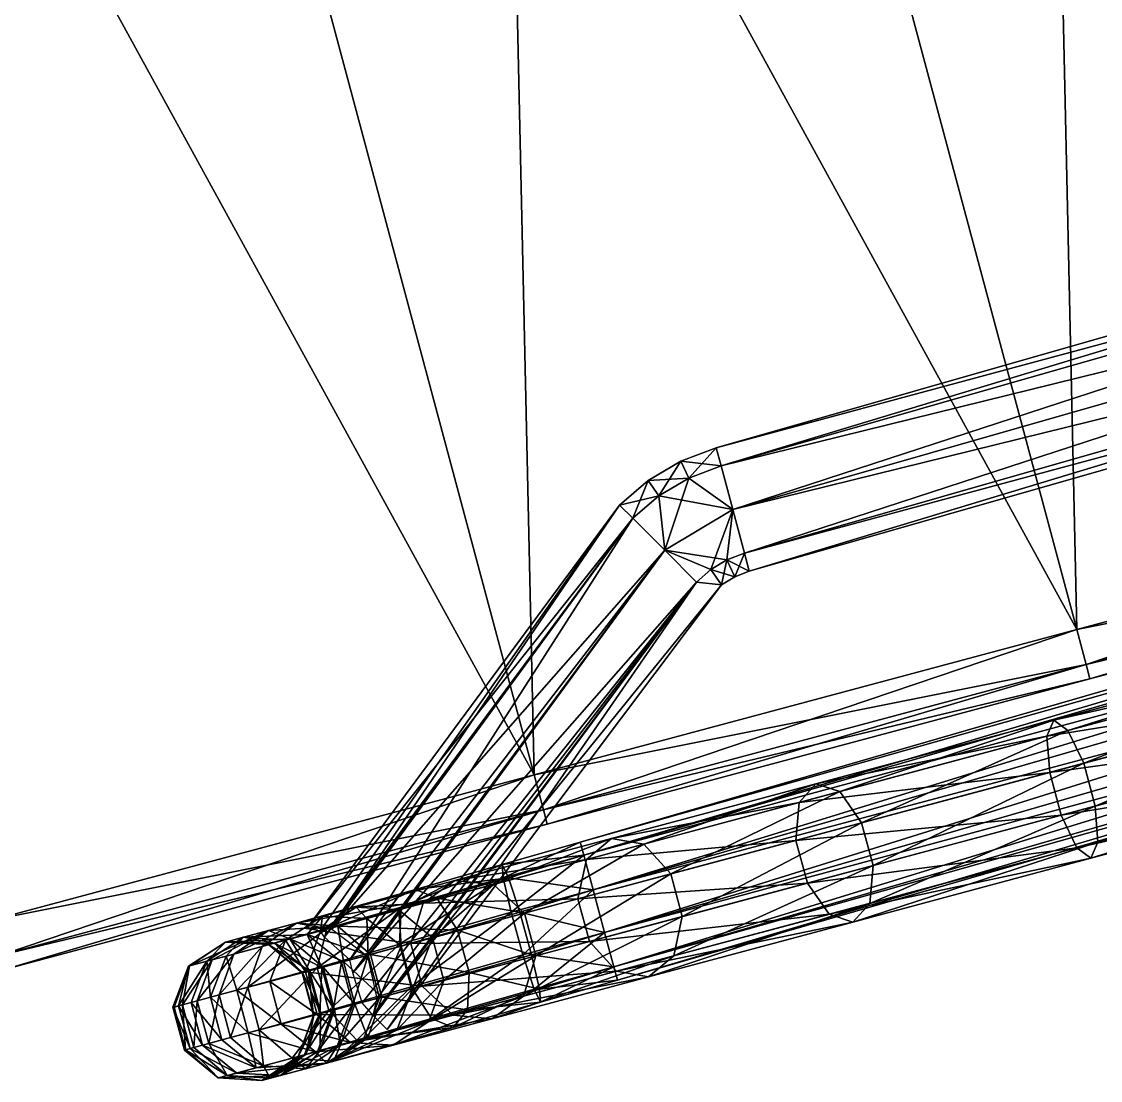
# Model space of a CAD drawing. Extents: x -15.3 to 44, y -4.2 to 20.6.
# Drawn here: x 35.563 to 35.7742, y 14.3697 to 14.5771 of the extents above; entities that cross this region are included whole.
import ezdxf

# ---------------------------------------------------------------- set-up
doc = ezdxf.new("R2010")
doc.units = 0
doc.header["$MEASUREMENT"] = 0
doc.layers.add('rexp_3D-Objekte', color=7, linetype='Continuous')

msp = doc.modelspace()

# ---------------------------------------------------------------- meshes
at = {"layer": 'rexp_3D-Objekte', "color": 250, "true_color": 0x2b2b2b}
mesh = msp.add_polyface(dxfattribs=at)
corners = [(35.92405, 14.97155, 0.6333), (35.91977, 14.98754, 0.6561), (35.92287, 14.97597, 0.64739), (35.91593, 15.00186, 0.6561), (35.91283, 15.01344, 0.64739), (35.91164, 15.01786, 0.6333), (35.91283, 15.01344, 0.61921), (35.91593, 15.00186, 0.6105), (35.91977, 14.98754, 0.6105), (35.92287, 14.97597, 0.61921), (35.70363, 14.92483, 0.64205), (35.70436, 14.92209, 0.6333), (35.70171, 14.93202, 0.64746), (35.69932, 14.94091, 0.64746), (35.6974, 14.9481, 0.64205), (35.69666, 14.95086, 0.6333), (35.6974, 14.9481, 0.62455), (35.69932, 14.94091, 0.61914), (35.70171, 14.93202, 0.61914), (35.70363, 14.92483, 0.62455), (36.05593, 14.47938, 0.6333), (36.05164, 14.49538, 0.6561), (36.05474, 14.4838, 0.64739), (36.04781, 14.5097, 0.6561), (36.0447, 14.52127, 0.64739), (36.04352, 14.52569, 0.6333), (36.0447, 14.52127, 0.61921), (36.04781, 14.5097, 0.6105), (36.05164, 14.49538, 0.6105), (36.05474, 14.4838, 0.61921), (35.83551, 14.43267, 0.64205), (35.83624, 14.42993, 0.6333), (35.83358, 14.43986, 0.64746), (35.8312, 14.44875, 0.64746), (35.82927, 14.45594, 0.64205), (35.82853, 14.45868, 0.6333), (35.82927, 14.45594, 0.62455), (35.8312, 14.44875, 0.61914), (35.83358, 14.43986, 0.61914), (35.83551, 14.43267, 0.62455)]
mesh.append_faces([[corners[k] for k in face] for face in [(0, 3, 1, 0), (0, 4, 3, 0), (0, 5, 4, 0), (0, 6, 5, 0), (0, 7, 6, 0), (0, 8, 7, 0), (19, 10, 12, 19), (19, 12, 13, 19), (19, 13, 14, 19), (19, 14, 15, 19), (19, 15, 16, 19), (19, 16, 17, 19), (20, 23, 21, 20), (20, 24, 23, 20), (20, 25, 24, 20), (20, 26, 25, 20), (20, 27, 26, 20), (20, 28, 27, 20), (39, 30, 32, 39), (39, 32, 33, 39), (39, 33, 34, 39), (39, 34, 35, 39), (39, 35, 36, 39), (39, 36, 37, 39)]], dxfattribs={"vtx0": -1, "vtx2": -1, "vtx3": -1, "color": 250})
mesh.append_faces([[corners[k] for k in face] for face in [(0, 1, 2, 0), (10, 0, 2, 10), (12, 2, 1, 12), (13, 1, 3, 13), (14, 3, 4, 14), (17, 6, 7, 17), (18, 7, 8, 18), (19, 8, 9, 19), (11, 9, 0, 11), (19, 17, 18, 19), (20, 21, 22, 20), (30, 20, 22, 30), (32, 22, 21, 32), (33, 21, 23, 33), (34, 23, 24, 34), (35, 24, 25, 35), (36, 25, 26, 36), (37, 26, 27, 37), (38, 27, 28, 38), (39, 28, 29, 39), (31, 29, 20, 31), (39, 37, 38, 39)]], dxfattribs={"vtx0": -1, "vtx3": -1, "color": 250})
mesh.append_faces([[corners[k] for k in face] for face in [(0, 9, 8, 0), (10, 11, 0, 10), (12, 10, 2, 12), (13, 12, 1, 13), (14, 13, 3, 14), (17, 16, 6, 17), (18, 17, 7, 18), (19, 18, 8, 19), (11, 19, 9, 11), (19, 11, 10, 19), (20, 29, 28, 20), (30, 31, 20, 30), (32, 30, 22, 32), (33, 32, 21, 33), (34, 33, 23, 34), (35, 34, 24, 35), (36, 35, 25, 36), (37, 36, 26, 37), (38, 37, 27, 38), (39, 38, 28, 39), (31, 39, 29, 31), (39, 31, 30, 39)]], dxfattribs={"vtx2": -1, "vtx3": -1, "color": 250})
mesh.append_faces([[corners[k] for k in face] for face in [(15, 14, 4, 15), (15, 4, 5, 15), (16, 15, 5, 16), (16, 5, 6, 16)]], dxfattribs={"vtx3": -1, "color": 250})
mesh = msp.add_polyface(dxfattribs=at)
corners = [(35.86129, 14.94847, 0.45276), (35.75938, 14.92116, 0.46544), (35.87585, 14.48649, 0.46544), (35.97776, 14.5138, 0.45276), (35.65313, 14.89269, 0.46829), (35.7696, 14.45802, 0.46829), (35.54688, 14.86422, 0.46711), (35.66335, 14.42955, 0.46711), (35.44063, 14.83575, 0.45849), (35.5571, 14.40108, 0.45849), (35.86813, 14.9503, 0.44983), (35.86483, 14.95459, 0.44983), (35.85946, 14.9553, 0.44983), (35.75755, 14.92799, 0.46251), (35.6513, 14.89952, 0.46537), (35.54505, 14.87105, 0.46418), (35.4388, 14.84258, 0.45556), (35.43451, 14.83928, 0.45556), (35.4338, 14.83392, 0.45556), (35.55027, 14.39925, 0.45556), (35.55356, 14.39496, 0.45556), (35.55893, 14.39425, 0.45556), (35.66518, 14.42272, 0.46418), (35.77143, 14.45119, 0.46537), (35.87768, 14.47966, 0.46251), (35.97959, 14.50697, 0.44983), (35.98389, 14.51026, 0.44983), (35.98459, 14.51563, 0.44983), (35.87095, 14.95105, 0.44277), (35.86629, 14.95713, 0.44277), (35.85871, 14.95812, 0.44277), (35.75679, 14.93082, 0.45544), (35.65054, 14.90235, 0.45829), (35.54429, 14.87388, 0.4571), (35.43804, 14.84541, 0.44849), (35.43197, 14.84075, 0.44849), (35.43097, 14.83316, 0.44849), (35.54744, 14.39849, 0.44849), (35.5521, 14.39242, 0.44849), (35.55968, 14.39142, 0.44849), (35.66594, 14.41989, 0.4571), (35.77219, 14.44836, 0.45829), (35.87844, 14.47683, 0.45544), (35.98035, 14.50414, 0.44277), (35.98642, 14.5088, 0.44277), (35.98742, 14.51639, 0.44277), (35.87529, 14.95222, 0.4061), (35.87064, 14.95829, 0.4061), (35.86305, 14.95929, 0.4061), (35.75679, 14.93082, 0.4061), (35.65054, 14.90235, 0.4061), (35.54429, 14.87388, 0.4061), (35.43804, 14.84541, 0.4061), (35.43197, 14.84075, 0.4061), (35.43097, 14.83316, 0.4061), (35.54744, 14.39849, 0.4061), (35.5521, 14.39242, 0.4061), (35.55968, 14.39142, 0.4061), (35.66594, 14.41989, 0.4061), (35.77219, 14.44836, 0.4061), (35.87844, 14.47683, 0.4061), (35.98469, 14.5053, 0.4061), (35.99076, 14.50996, 0.4061), (35.99176, 14.51755, 0.4061), (35.87247, 14.95146, 0.39903), (35.86917, 14.95575, 0.39903), (35.8638, 14.95646, 0.39903), (35.75755, 14.92799, 0.39903), (35.6513, 14.89952, 0.39903), (35.54505, 14.87105, 0.39903), (35.4388, 14.84258, 0.39903), (35.43451, 14.83928, 0.39903), (35.4338, 14.83392, 0.39903), (35.55027, 14.39925, 0.39903), (35.55356, 14.39496, 0.39903), (35.55893, 14.39425, 0.39903), (35.66518, 14.42272, 0.39903), (35.77143, 14.45119, 0.39903), (35.87768, 14.47966, 0.39903), (35.98393, 14.50813, 0.39903), (35.98823, 14.51143, 0.39903), (35.98893, 14.51679, 0.39903), (35.86563, 14.94963, 0.3961), (35.75938, 14.92116, 0.3961), (35.65313, 14.89269, 0.3961), (35.54688, 14.86422, 0.3961), (35.44063, 14.83575, 0.3961), (35.5571, 14.40108, 0.3961), (35.66335, 14.42955, 0.3961), (35.7696, 14.45802, 0.3961), (35.87585, 14.48649, 0.3961), (35.98211, 14.51496, 0.3961)]
mesh.append_faces([[corners[k] for k in face] for face in [(30, 49, 31, 30), (31, 50, 32, 31), (32, 51, 33, 32), (39, 58, 40, 39), (40, 59, 41, 40), (41, 60, 42, 41), (48, 67, 49, 48), (49, 68, 50, 49), (50, 69, 51, 50), (57, 76, 58, 57), (58, 77, 59, 58), (59, 78, 60, 59), (66, 83, 67, 66), (67, 84, 68, 67), (68, 85, 69, 68), (75, 88, 76, 75), (76, 89, 77, 76), (77, 90, 78, 77)]], dxfattribs={"vtx0": -1, "vtx1": -1, "vtx3": -1, "color": 250})
mesh.append_faces([[corners[k] for k in face] for face in [(4, 7, 5, 4), (31, 49, 50, 31), (32, 50, 51, 32), (33, 51, 52, 33), (40, 58, 59, 40), (41, 59, 60, 41), (42, 60, 61, 42), (49, 67, 68, 49), (50, 68, 69, 50), (51, 69, 70, 51), (58, 76, 77, 58), (59, 77, 78, 59), (60, 78, 79, 60), (67, 83, 84, 67), (68, 84, 85, 68), (69, 85, 86, 69), (76, 88, 89, 76), (77, 89, 90, 77), (78, 90, 91, 78), (88, 86, 85, 88), (89, 85, 84, 89), (90, 84, 83, 90)]], dxfattribs={"vtx0": -1, "vtx2": -1, "vtx3": -1, "color": 250})
mesh.append_faces([[corners[k] for k in face] for face in [(0, 2, 3, 0), (1, 5, 2, 1), (6, 9, 7, 6), (0, 13, 1, 0), (1, 14, 4, 1), (4, 15, 6, 4), (8, 19, 9, 8), (7, 23, 5, 7), (5, 24, 2, 5), (2, 25, 3, 2), (3, 10, 0, 3), (10, 29, 11, 10), (11, 30, 12, 11), (12, 31, 13, 12), (13, 32, 14, 13), (14, 33, 15, 14), (15, 34, 16, 15), (16, 35, 17, 16), (17, 36, 18, 17), (18, 37, 19, 18), (19, 38, 20, 19), (20, 39, 21, 20), (21, 40, 22, 21), (22, 41, 23, 22), (23, 42, 24, 23), (24, 43, 25, 24), (25, 44, 26, 25), (26, 45, 27, 26), (27, 28, 10, 27), (28, 47, 29, 28), (29, 48, 30, 29), (33, 52, 34, 33), (34, 53, 35, 34), (35, 54, 36, 35), (36, 55, 37, 36), (37, 56, 38, 37), (38, 57, 39, 38), (42, 61, 43, 42), (43, 62, 44, 43), (44, 63, 45, 44), (45, 46, 28, 45), (46, 65, 47, 46), (47, 66, 48, 47), (51, 70, 52, 51), (52, 71, 53, 52), (53, 72, 54, 53), (54, 73, 55, 54), (55, 74, 56, 55), (56, 75, 57, 56), (60, 79, 61, 60), (61, 80, 62, 61), (62, 81, 63, 62), (63, 64, 46, 63), (69, 86, 70, 69), (72, 87, 73, 72), (78, 91, 79, 78), (81, 82, 64, 81), (91, 83, 82, 91)]], dxfattribs={"vtx0": -1, "vtx3": -1, "color": 250})
mesh.append_faces([[corners[k] for k in face] for face in [(1, 4, 5, 1), (89, 88, 85, 89), (90, 89, 84, 90), (91, 90, 83, 91)]], dxfattribs={"vtx1": -1, "vtx2": -1, "vtx3": -1, "color": 250})
mesh.append_faces([[corners[k] for k in face] for face in [(0, 1, 2, 0), (4, 6, 7, 4), (6, 8, 9, 6), (0, 12, 13, 0), (1, 13, 14, 1), (4, 14, 15, 4), (8, 18, 19, 8), (7, 22, 23, 7), (5, 23, 24, 5), (2, 24, 25, 2), (3, 27, 10, 3), (10, 28, 29, 10), (11, 29, 30, 11), (12, 30, 31, 12), (13, 31, 32, 13), (14, 32, 33, 14), (15, 33, 34, 15), (16, 34, 35, 16), (17, 35, 36, 17), (18, 36, 37, 18), (19, 37, 38, 19), (20, 38, 39, 20), (21, 39, 40, 21), (22, 40, 41, 22), (23, 41, 42, 23), (24, 42, 43, 24), (25, 43, 44, 25), (26, 44, 45, 26), (27, 45, 28, 27), (28, 46, 47, 28), (29, 47, 48, 29), (30, 48, 49, 30), (34, 52, 53, 34), (35, 53, 54, 35), (36, 54, 55, 36), (37, 55, 56, 37), (38, 56, 57, 38), (39, 57, 58, 39), (43, 61, 62, 43), (44, 62, 63, 44), (45, 63, 46, 45), (46, 64, 65, 46), (47, 65, 66, 47), (48, 66, 67, 48), (52, 70, 71, 52), (53, 71, 72, 53), (54, 72, 73, 54), (55, 73, 74, 55), (56, 74, 75, 56), (57, 75, 76, 57), (61, 79, 80, 61), (62, 80, 81, 62), (63, 81, 64, 63), (66, 82, 83, 66), (72, 86, 87, 72), (75, 87, 88, 75), (81, 91, 82, 81), (88, 87, 86, 88)]], dxfattribs={"vtx2": -1, "vtx3": -1, "color": 250})
mesh.append_faces([[corners[k] for k in face] for face in [(0, 10, 11, 0), (0, 11, 12, 0), (6, 15, 16, 6), (6, 16, 8, 6), (8, 16, 17, 8), (8, 17, 18, 8), (9, 19, 20, 9), (9, 20, 21, 9), (9, 21, 22, 9), (9, 22, 7, 9), (3, 25, 26, 3), (3, 26, 27, 3), (64, 82, 65, 64), (65, 82, 66, 65), (70, 86, 71, 70), (71, 86, 72, 71), (73, 87, 74, 73), (74, 87, 75, 74), (79, 91, 80, 79), (80, 91, 81, 80)]], dxfattribs={"vtx3": -1, "color": 250})
at = {"layer": 'rexp_3D-Objekte', "color": 254, "true_color": 0xe6e6e6}
mesh = msp.add_polyface(dxfattribs=at)
corners = [(35.91137, 14.86274, 0.37447), (35.90283, 14.86045, 0.37082), (35.89408, 14.87898, 0.37082), (35.89429, 14.85817, 0.37447), (35.88706, 14.8736, 0.37447), (35.89076, 14.85722, 0.38331), (35.88416, 14.87137, 0.38331), (35.89429, 14.85817, 0.39215), (35.88706, 14.8736, 0.39215), (35.90283, 14.86045, 0.39581), (35.89408, 14.87898, 0.39581), (35.96927, 14.61247, 0.37082), (35.96074, 14.61019, 0.37447), (35.9572, 14.60924, 0.38331), (35.96074, 14.61019, 0.39215), (35.96927, 14.61247, 0.39581), (35.91491, 14.86369, 0.38331), (35.97781, 14.61476, 0.37447), (35.97781, 14.61476, 0.39215), (35.91137, 14.86274, 0.39215), (35.98135, 14.61571, 0.38331), (35.95388, 14.5788, 0.38331), (35.95704, 14.57697, 0.39215), (35.95856, 14.59369, 0.38331), (35.95145, 14.55692, 0.37082), (35.94607, 14.56394, 0.37447), (35.96469, 14.57255, 0.37082), (35.94384, 14.56684, 0.38331), (35.95704, 14.57697, 0.37447), (35.94607, 14.56394, 0.39215), (35.95145, 14.55692, 0.39581), (35.93095, 14.5561, 0.37447), (35.93, 14.55964, 0.38331), (35.93095, 14.5561, 0.39215), (35.60611, 14.84034, 0.37082), (35.60382, 14.84888, 0.37447), (35.83687, 14.90719, 0.37447), (35.60839, 14.83181, 0.37447), (35.83916, 14.89865, 0.37082), (35.60934, 14.82827, 0.38331), (35.84145, 14.89011, 0.37447), (35.60839, 14.83181, 0.39215), (35.8424, 14.88657, 0.38331), (35.60611, 14.84034, 0.39581), (35.84145, 14.89011, 0.39215), (35.60382, 14.84888, 0.39215), (35.83916, 14.89865, 0.39581), (35.60287, 14.85242, 0.38331), (35.83593, 14.91072, 0.38331), (35.83687, 14.90719, 0.39215)]
mesh.append_faces([[corners[k] for k in face] for face in [(1, 0, 11, 1), (11, 12, 1, 11), (3, 1, 12, 3), (12, 13, 3, 12), (5, 3, 13, 5), (13, 14, 5, 13), (7, 5, 14, 7), (14, 15, 7, 14), (9, 7, 15, 9), (0, 16, 17, 0), (15, 18, 9, 15), (19, 9, 18, 19), (16, 19, 20, 16)]], dxfattribs={"vtx1": -1, "vtx3": -1, "color": 254})
mesh.append_faces([[corners[k] for k in face] for face in [(34, 35, 36, 34), (37, 34, 38, 37), (39, 37, 40, 39), (41, 39, 42, 41), (43, 41, 44, 43), (45, 43, 46, 45), (35, 47, 48, 35), (47, 45, 49, 47)]], dxfattribs={"vtx2": -1, "vtx3": -1, "color": 254})
mesh.append_faces([[corners[k] for k in face] for face in [(0, 1, 2, 0), (1, 3, 4, 1), (3, 5, 6, 3), (5, 7, 8, 5), (7, 9, 10, 7), (21, 22, 23, 21), (24, 25, 26, 24), (25, 27, 28, 25), (21, 28, 27, 21), (27, 29, 21, 27), (22, 21, 29, 22), (29, 30, 22, 29), (25, 24, 31, 25), (27, 25, 32, 27), (32, 33, 27, 32), (29, 27, 33, 29)]], dxfattribs={"vtx3": -1, "color": 254})
mesh = msp.add_polyface(dxfattribs=at)
corners = [(35.62378, 14.3993, 0.39215), (35.63074, 14.39404, 0.39574), (35.68893, 14.47354, 0.39581), (35.61882, 14.39939, 0.38331), (35.62333, 14.3995, 0.39105), (35.68268, 14.47979, 0.39215), (35.62234, 14.39779, 0.37447), (35.6215, 14.39901, 0.37796), (35.68009, 14.48237, 0.38331), (35.6273, 14.39331, 0.37171), (35.68268, 14.47979, 0.37447), (35.59494, 14.8308, 0.37447), (35.59462, 14.82716, 0.38331), (35.58829, 14.83206, 0.37447), (35.58734, 14.82853, 0.38331), (35.59494, 14.8308, 0.39215), (35.60171, 14.83072, 0.37447), (35.60202, 14.82707, 0.38331), (35.60171, 14.83072, 0.39215), (35.60934, 14.82827, 0.38331), (35.60839, 14.83181, 0.39215), (35.637, 14.39638, 0.01422), (35.63731, 14.40366, 0.01888), (35.65728, 14.40939, 0.00829), (35.64012, 14.4071, 0.02631), (35.65709, 14.41198, 0.01655), (35.6209, 14.39175, 0.03319), (35.62276, 14.39948, 0.03661), (35.61683, 14.40052, 0.05929), (35.64834, 14.39916, 0.03815), (35.64432, 14.40538, 0.03367), (35.62494, 14.39993, 0.06224), (35.6101, 14.39595, 0.05634), (35.61137, 14.39906, 0.09648), (35.61554, 14.39741, 0.13623), (35.6147, 14.39718, 0.43332), (35.62195, 14.40189, 0.43332), (35.60648, 14.39775, 0.32166), (35.61894, 14.39832, 0.35967), (35.6369, 14.40314, 0.48295), (35.64346, 14.39764, 0.48163), (35.63731, 14.39599, 0.43332), (35.63059, 14.40144, 0.43332), (35.62854, 14.40366, 0.48508), (35.62155, 14.39902, 0.48721), (35.64783, 14.40883, 0.53331), (35.64164, 14.4044, 0.53743), (35.6392, 14.3965, 0.53997)]
mesh.append_faces([[corners[k] for k in face] for face in [(11, 12, 13, 11), (14, 13, 12, 14)]], dxfattribs={"vtx1": -1, "vtx3": -1, "color": 254})
mesh.append_faces([[corners[k] for k in face] for face in [(9, 6, 10, 9), (39, 40, 41, 39), (41, 42, 39, 41), (43, 39, 42, 43), (42, 36, 43, 42), (39, 43, 45, 39), (46, 45, 43, 46), (43, 44, 46, 43), (47, 46, 44, 47)]], dxfattribs={"vtx2": -1, "vtx3": -1, "color": 254})
mesh.append_faces([[corners[k] for k in face] for face in [(0, 1, 2, 0), (3, 4, 5, 3), (6, 7, 8, 6), (12, 15, 14, 12), (16, 17, 11, 16), (12, 11, 17, 12), (17, 18, 12, 17), (15, 12, 18, 15), (17, 16, 19, 17), (19, 20, 17, 19), (18, 17, 20, 18), (21, 22, 23, 21), (22, 24, 25, 22), (22, 21, 26, 22), (27, 28, 24, 27), (24, 22, 27, 24), (29, 30, 31, 29), (28, 31, 30, 28), (30, 24, 28, 30), (28, 27, 32, 28), (31, 28, 33, 31), (33, 34, 31, 33), (35, 36, 37, 35), (38, 37, 36, 38), (44, 43, 36, 44), (36, 35, 44, 36), (36, 42, 38, 36)]], dxfattribs={"vtx3": -1, "color": 254})
mesh = msp.add_polyface(dxfattribs=at)
corners = [(35.95683, 14.54992, 0.37447), (35.95145, 14.55692, 0.37082), (35.97235, 14.56813, 0.37447), (35.95906, 14.54701, 0.38331), (35.97552, 14.5663, 0.38331), (35.95145, 14.55692, 0.39581), (35.95683, 14.54992, 0.39215), (35.96469, 14.57255, 0.39581), (35.97235, 14.56813, 0.39215), (35.93647, 14.53549, 0.38331), (36.07214, 14.50569, 0.00508), (36.07033, 14.51245, 0), (36.09448, 14.51671, 0.00508), (36.09022, 14.52226, 0), (36.06809, 14.52081, 0), (36.08495, 14.52913, 0), (36.08069, 14.53468, 0.00508), (36.09734, 14.54325, 0), (36.06628, 14.52757, 0.00508), (36.07906, 14.5368, 0.01331), (36.09128, 14.54675, 0.00508), (36.08897, 14.5481, 0.01331), (36.06559, 14.53016, 0.01331), (36.08069, 14.53468, 0.02154), (36.06628, 14.52757, 0.02154), (36.08495, 14.52913, 0.02663), (36.09128, 14.54675, 0.02154), (36.06809, 14.52081, 0.02663), (36.07033, 14.51245, 0.02663), (36.09022, 14.52226, 0.02663), (36.07214, 14.50569, 0.02154), (35.67492, 14.40705, 0), (35.67716, 14.39869, 0), (35.67897, 14.39193, 0.00508), (36.07283, 14.50311, 0.01331), (35.67966, 14.38935, 0.01331), (35.67897, 14.39193, 0.02154), (35.67716, 14.39869, 0.02663), (35.67492, 14.40705, 0.02663), (35.67311, 14.41381, 0.00508), (35.67241, 14.4164, 0.01331), (35.67311, 14.41381, 0.02154), (36.09611, 14.51458, 0.01331), (36.09448, 14.51671, 0.02154)]
mesh.append_faces([[corners[k] for k in face] for face in [(11, 14, 13, 11), (15, 13, 14, 15), (27, 28, 25, 27), (29, 25, 28, 29)]], dxfattribs={"vtx0": -1, "vtx1": -1, "vtx3": -1, "color": 254})
mesh.append_faces([[corners[k] for k in face] for face in [(14, 11, 32, 14), (28, 27, 38, 28)]], dxfattribs={"vtx0": -1, "vtx2": -1, "vtx3": -1, "color": 254})
mesh.append_faces([[corners[k] for k in face] for face in [(3, 6, 9, 3), (10, 11, 12, 10), (13, 12, 11, 13), (15, 16, 17, 15), (14, 18, 15, 14), (16, 15, 18, 16), (16, 19, 20, 16), (21, 20, 19, 21), (18, 22, 16, 18), (19, 16, 22, 19), (19, 23, 21, 19), (22, 24, 19, 22), (23, 19, 24, 23), (23, 25, 26, 23), (24, 27, 23, 24), (25, 23, 27, 25), (28, 30, 29, 28), (34, 10, 42, 34), (30, 34, 43, 30)]], dxfattribs={"vtx1": -1, "vtx3": -1, "color": 254})
mesh.append_faces([[corners[k] for k in face] for face in [(18, 14, 31, 18), (11, 10, 33, 11), (10, 34, 35, 10), (34, 30, 36, 34), (30, 28, 37, 30), (22, 18, 39, 22), (24, 22, 40, 24), (27, 24, 41, 27)]], dxfattribs={"vtx2": -1, "vtx3": -1, "color": 254})
mesh.append_faces([[corners[k] for k in face] for face in [(0, 1, 2, 0), (3, 0, 4, 3), (5, 6, 7, 5), (6, 3, 8, 6)]], dxfattribs={"vtx3": -1, "color": 254})
mesh = msp.add_polyface(dxfattribs=at)
corners = [(35.93552, 14.53902, 0.37447), (35.93323, 14.54757, 0.37082), (35.95683, 14.54992, 0.37447), (35.95145, 14.55692, 0.37082), (35.93095, 14.5561, 0.37447), (35.93, 14.55964, 0.38331), (35.94607, 14.56394, 0.37447), (35.93095, 14.5561, 0.39215), (35.93323, 14.54757, 0.39581), (35.94607, 14.56394, 0.39215), (35.95145, 14.55692, 0.39581), (35.93647, 14.53549, 0.38331), (35.95906, 14.54701, 0.38331), (35.93552, 14.53902, 0.39215), (35.95683, 14.54992, 0.39215), (35.70225, 14.48153, 0.37082), (35.69996, 14.49006, 0.37447), (35.69902, 14.4936, 0.38331), (35.69996, 14.49006, 0.39215), (35.70225, 14.48153, 0.39581), (35.70454, 14.47299, 0.39215), (35.70454, 14.47299, 0.37447), (35.70549, 14.46945, 0.38331), (35.83369, 14.43966, 0.62), (35.8355, 14.43289, 0.62508), (35.77375, 14.41634, 0.61855), (35.77321, 14.42345, 0.61364), (35.83145, 14.44801, 0.62), (35.77097, 14.43181, 0.61364), (35.82963, 14.45478, 0.62508), (35.76788, 14.43823, 0.61855), (35.82894, 14.45736, 0.63331), (35.76514, 14.44026, 0.6265), (35.82963, 14.45478, 0.64154), (35.76377, 14.43713, 0.63445), (35.83145, 14.44801, 0.64663), (35.83369, 14.43966, 0.64663), (35.76431, 14.43002, 0.63936), (35.76655, 14.42167, 0.63936), (35.8355, 14.43289, 0.64154), (35.76964, 14.41524, 0.63445), (35.83619, 14.43031, 0.63331), (35.77238, 14.41321, 0.6265)]
mesh.append_faces([[corners[k] for k in face] for face in [(11, 0, 12, 11), (2, 12, 0, 2), (13, 11, 14, 13), (1, 0, 15, 1), (4, 1, 16, 4), (5, 4, 17, 5), (7, 5, 18, 7), (8, 7, 19, 8), (13, 8, 20, 13), (0, 11, 21, 0), (11, 13, 22, 11)]], dxfattribs={"vtx1": -1, "vtx3": -1, "color": 254})
mesh.append_faces([[corners[k] for k in face] for face in [(27, 23, 26, 27), (26, 28, 27, 26), (36, 35, 37, 36), (37, 38, 36, 37)]], dxfattribs={"vtx2": -1, "vtx3": -1, "color": 254})
mesh.append_faces([[corners[k] for k in face] for face in [(0, 1, 2, 0), (3, 2, 1, 3), (1, 4, 3, 1), (4, 5, 6, 4), (7, 8, 9, 7), (10, 9, 8, 10), (8, 13, 10, 8), (14, 10, 13, 14), (23, 24, 25, 23), (25, 26, 23, 25), (29, 27, 28, 29), (28, 30, 29, 28), (31, 29, 30, 31), (30, 32, 31, 30), (33, 31, 32, 33), (32, 34, 33, 32), (35, 33, 34, 35), (39, 36, 38, 39), (38, 40, 39, 38), (24, 41, 42, 24), (42, 25, 24, 42), (41, 39, 40, 41), (40, 42, 41, 40)]], dxfattribs={"vtx3": -1, "color": 254})
mesh = msp.add_polyface(dxfattribs=at)
corners = [(35.70454, 14.47299, 0.37447), (35.70225, 14.48153, 0.37082), (35.93552, 14.53902, 0.37447), (35.69996, 14.49006, 0.37447), (35.93323, 14.54757, 0.37082), (35.69902, 14.4936, 0.38331), (35.93095, 14.5561, 0.37447), (35.69996, 14.49006, 0.39215), (35.93, 14.55964, 0.38331), (35.70225, 14.48153, 0.39581), (35.93095, 14.5561, 0.39215), (35.70454, 14.47299, 0.39215), (35.93323, 14.54757, 0.39581), (35.70549, 14.46945, 0.38331), (35.93647, 14.53549, 0.38331), (35.93552, 14.53902, 0.39215), (35.67492, 14.40705, 0), (35.67311, 14.41381, 0.00508), (36.06628, 14.52757, 0.00508), (35.67716, 14.39869, 0), (36.06809, 14.52081, 0), (35.67897, 14.39193, 0.00508), (36.07033, 14.51245, 0), (35.67966, 14.38935, 0.01331), (36.07214, 14.50569, 0.00508), (35.67897, 14.39193, 0.02154), (36.07283, 14.50311, 0.01331), (35.67716, 14.39869, 0.02663), (36.07214, 14.50569, 0.02154), (35.67492, 14.40705, 0.02663), (36.07033, 14.51245, 0.02663), (35.67241, 14.4164, 0.01331), (36.06559, 14.53016, 0.01331), (35.67311, 14.41381, 0.02154), (36.06628, 14.52757, 0.02154), (36.06809, 14.52081, 0.02663), (35.77321, 14.42345, 0.61364), (35.77375, 14.41634, 0.61855), (35.72908, 14.40438, 0.59939), (35.72972, 14.4118, 0.59499), (35.77097, 14.43181, 0.61364), (35.72748, 14.42015, 0.59499), (35.76788, 14.43823, 0.61855), (35.72321, 14.42626, 0.59939), (35.76514, 14.44026, 0.6265), (35.71854, 14.42777, 0.60652), (35.76377, 14.43713, 0.63445), (35.71526, 14.42413, 0.61364), (35.76431, 14.43002, 0.63936), (35.83145, 14.44801, 0.64663), (35.76655, 14.42167, 0.63936), (35.71462, 14.41671, 0.61805), (35.77238, 14.41321, 0.6265), (35.72579, 14.40073, 0.60652), (35.76964, 14.41524, 0.63445), (35.71686, 14.40835, 0.61805), (35.72112, 14.40224, 0.61364)]
mesh.append_faces([[corners[k] for k in face] for face in [(0, 1, 2, 0), (1, 3, 4, 1), (3, 5, 6, 3), (5, 7, 8, 5), (7, 9, 10, 7), (9, 11, 12, 9), (13, 0, 14, 13), (11, 13, 15, 11)]], dxfattribs={"vtx1": -1, "vtx3": -1, "color": 254})
mesh.append_faces([[corners[k] for k in face] for face in [(16, 17, 18, 16), (19, 16, 20, 19), (21, 19, 22, 21), (23, 21, 24, 23), (25, 23, 26, 25), (27, 25, 28, 27), (29, 27, 30, 29), (17, 31, 32, 17), (31, 33, 34, 31), (33, 29, 35, 33), (36, 37, 38, 36), (38, 39, 36, 38), (40, 36, 39, 40), (39, 41, 40, 39), (42, 40, 41, 42), (41, 43, 42, 41), (44, 42, 43, 44), (43, 45, 44, 43), (46, 44, 45, 46), (45, 47, 46, 45), (48, 46, 47, 48), (50, 48, 51, 50), (37, 52, 53, 37), (53, 38, 37, 53), (54, 50, 55, 54), (55, 56, 54, 55), (52, 54, 56, 52), (56, 53, 52, 56)]], dxfattribs={"vtx2": -1, "vtx3": -1, "color": 254})
mesh.append_faces([[corners[k] for k in face] for face in [(46, 48, 49, 46)]], dxfattribs={"vtx3": -1, "color": 254})
mesh = msp.add_polyface(dxfattribs=at)
corners = [(35.68893, 14.47354, 0.39581), (35.69518, 14.46729, 0.39215), (35.69795, 14.46973, 0.39215), (35.68781, 14.48421, 0.39215), (35.68268, 14.47979, 0.39215), (35.68571, 14.48721, 0.38331), (35.68009, 14.48237, 0.38331), (35.68781, 14.48421, 0.37447), (35.68268, 14.47979, 0.37447), (35.68893, 14.47354, 0.37082), (35.70005, 14.46673, 0.38331), (35.69518, 14.46729, 0.37447), (35.69795, 14.46973, 0.37447), (35.70225, 14.48153, 0.37082), (35.7011, 14.47165, 0.37447), (35.70454, 14.47299, 0.37447), (35.69363, 14.48767, 0.37447), (35.69996, 14.49006, 0.37447), (35.69208, 14.49098, 0.38331), (35.69902, 14.4936, 0.38331), (35.69363, 14.48767, 0.39215), (35.69996, 14.49006, 0.39215), (35.70225, 14.48153, 0.39581), (35.70265, 14.46832, 0.38331), (35.7011, 14.47165, 0.39215), (35.70454, 14.47299, 0.39215), (35.70549, 14.46945, 0.38331)]
mesh.append_faces([[corners[k] for k in face] for face in [(3, 5, 6, 3), (6, 4, 3, 6), (5, 7, 8, 5), (8, 6, 5, 8), (21, 19, 18, 21), (18, 20, 21, 18)]], dxfattribs={"vtx2": -1, "vtx3": -1, "color": 254})
mesh.append_faces([[corners[k] for k in face] for face in [(0, 1, 2, 0), (0, 3, 4, 0), (9, 8, 7, 9), (10, 2, 1, 10), (10, 11, 12, 10), (9, 12, 11, 9), (13, 14, 12, 13), (12, 9, 13, 12), (13, 15, 14, 13), (16, 13, 9, 16), (9, 7, 16, 9), (13, 16, 17, 13), (18, 16, 7, 18), (7, 5, 18, 7), (19, 17, 16, 19), (16, 18, 19, 16), (20, 18, 5, 20), (5, 3, 20, 5), (22, 20, 3, 22), (3, 0, 22, 3), (22, 21, 20, 22), (14, 23, 10, 14), (10, 12, 14, 10), (24, 22, 0, 24), (0, 2, 24, 0), (23, 24, 2, 23), (2, 10, 23, 2), (22, 24, 25, 22), (15, 26, 23, 15), (23, 14, 15, 23), (26, 25, 24, 26), (24, 23, 26, 24)]], dxfattribs={"vtx3": -1, "color": 254})
mesh = msp.add_polyface(dxfattribs=at)
corners = [(35.69518, 14.46729, 0.39215), (35.63254, 14.38576, 0.39298), (35.6318, 14.3825, 0.39227), (35.68893, 14.47354, 0.39581), (35.63074, 14.39404, 0.39574), (35.68268, 14.47979, 0.39215), (35.62378, 14.3993, 0.39215), (35.62333, 14.3995, 0.39105), (35.68009, 14.48237, 0.38331), (35.61882, 14.39939, 0.38331), (35.6215, 14.39901, 0.37796), (35.68268, 14.47979, 0.37447), (35.62234, 14.39779, 0.37447), (35.68893, 14.47354, 0.37082), (35.6273, 14.39331, 0.37171), (35.62785, 14.39076, 0.37082), (35.70005, 14.46673, 0.38331), (35.69518, 14.46729, 0.37447), (35.62969, 14.38489, 0.37304), (35.63199, 14.3823, 0.37447), (35.63458, 14.37971, 0.38331), (35.67311, 14.41381, 0.00508), (35.67492, 14.40705, 0), (35.65885, 14.40266, 0.0031), (35.65728, 14.40939, 0.00829), (35.65709, 14.41198, 0.01655), (35.67241, 14.4164, 0.01331), (35.65833, 14.40941, 0.02472), (35.67311, 14.41381, 0.02154), (35.64012, 14.4071, 0.02631), (35.68484, 14.41598, 0.56892), (35.69013, 14.41015, 0.56532), (35.66148, 14.40247, 0.52666), (35.67853, 14.41706, 0.57473), (35.65541, 14.40809, 0.5292), (35.64783, 14.40883, 0.53331), (35.67361, 14.41297, 0.58055), (35.72748, 14.42015, 0.59499), (35.72972, 14.4118, 0.59499), (35.69237, 14.40179, 0.56532), (35.72321, 14.42626, 0.59939), (35.71854, 14.42777, 0.60652), (35.71526, 14.42413, 0.61364), (35.71462, 14.41671, 0.61805), (35.67194, 14.40527, 0.58415), (35.71686, 14.40835, 0.61805), (35.76431, 14.43002, 0.63936), (35.76655, 14.42167, 0.63936)]
mesh.append_faces([[corners[k] for k in face] for face in [(11, 13, 14, 11), (30, 31, 32, 30), (33, 30, 34, 33), (34, 35, 33, 34), (36, 33, 35, 36), (37, 38, 39, 37), (40, 37, 31, 40), (31, 30, 40, 31), (41, 40, 30, 41), (30, 33, 41, 30), (42, 41, 33, 42), (33, 36, 42, 33), (43, 42, 36, 43), (36, 44, 43, 36), (45, 43, 44, 45), (42, 43, 46, 42), (43, 45, 47, 43)]], dxfattribs={"vtx2": -1, "vtx3": -1, "color": 254})
mesh.append_faces([[corners[k] for k in face] for face in [(0, 1, 2, 0), (0, 3, 4, 0), (4, 1, 0, 4), (3, 5, 6, 3), (5, 7, 6, 5), (5, 8, 9, 5), (8, 10, 9, 8), (8, 11, 12, 8), (13, 15, 14, 13), (16, 0, 2, 16), (17, 18, 15, 17), (15, 13, 17, 15), (17, 19, 18, 17), (17, 16, 20, 17), (21, 22, 23, 21), (24, 25, 26, 24), (26, 21, 24, 26), (25, 27, 28, 25), (28, 26, 25, 28), (27, 25, 29, 27)]], dxfattribs={"vtx3": -1, "color": 254})
mesh = msp.add_polyface(dxfattribs=at)
corners = [(35.6318, 14.3825, 0.39227), (35.63458, 14.37971, 0.38331), (35.70005, 14.46673, 0.38331), (35.63199, 14.3823, 0.37447), (35.69518, 14.46729, 0.37447), (35.65728, 14.40939, 0.00829), (35.65885, 14.40266, 0.0031), (35.637, 14.39638, 0.01422), (35.63928, 14.38803, 0.01411), (35.66118, 14.39433, 0.00296), (35.6433, 14.38181, 0.01859), (35.66339, 14.38759, 0.00792), (35.64751, 14.38009, 0.02595), (35.66463, 14.38501, 0.01608), (35.6503, 14.38354, 0.03338), (35.65063, 14.39082, 0.03804), (35.66444, 14.38759, 0.02434), (35.66287, 14.39433, 0.02953), (35.64834, 14.39916, 0.03815), (35.66054, 14.40267, 0.02968), (35.65709, 14.41198, 0.01655), (35.63731, 14.40366, 0.01888), (35.64432, 14.40538, 0.03367), (35.65833, 14.40941, 0.02472), (35.64012, 14.4071, 0.02631), (35.63081, 14.37804, 0.06224), (35.63358, 14.38604, 0.06406), (35.63134, 14.39439, 0.06406), (35.64346, 14.39764, 0.48163), (35.6457, 14.38928, 0.48163), (35.63955, 14.38764, 0.43332), (35.66372, 14.39411, 0.52666), (35.66128, 14.38621, 0.5292), (35.64277, 14.38125, 0.48295), (35.66148, 14.40247, 0.52666), (35.65541, 14.40809, 0.5292), (35.6369, 14.40314, 0.48295), (35.64783, 14.40883, 0.53331), (35.65508, 14.38178, 0.53331), (35.63578, 14.37661, 0.48508), (35.6475, 14.38252, 0.53743), (35.62741, 14.37713, 0.48721), (35.64164, 14.4044, 0.53743), (35.67361, 14.41297, 0.58055), (35.6392, 14.3965, 0.53997), (35.67194, 14.40527, 0.58415), (35.64144, 14.38814, 0.53997), (35.67418, 14.39692, 0.58415), (35.67947, 14.39108, 0.58055), (35.68578, 14.39001, 0.57473)]
mesh.append_faces([[corners[k] for k in face] for face in [(28, 29, 30, 28), (31, 32, 33, 31), (33, 29, 31, 33), (34, 31, 29, 34), (29, 28, 34, 29), (35, 34, 28, 35), (28, 36, 35, 28), (37, 35, 36, 37), (32, 38, 39, 32), (39, 33, 32, 39), (38, 40, 41, 38), (37, 42, 43, 37), (42, 44, 45, 42), (44, 46, 47, 44), (46, 40, 48, 46), (40, 38, 49, 40)]], dxfattribs={"vtx2": -1, "vtx3": -1, "color": 254})
mesh.append_faces([[corners[k] for k in face] for face in [(0, 1, 2, 0), (1, 3, 4, 1), (5, 6, 7, 5), (8, 7, 6, 8), (6, 9, 8, 6), (10, 8, 9, 10), (9, 11, 10, 9), (12, 10, 11, 12), (11, 13, 12, 11), (14, 12, 13, 14), (15, 14, 16, 15), (16, 17, 15, 16), (18, 15, 17, 18), (17, 19, 18, 17), (20, 5, 21, 20), (22, 18, 19, 22), (19, 23, 22, 19), (24, 22, 23, 24), (12, 14, 25, 12), (14, 15, 26, 14), (15, 18, 27, 15)]], dxfattribs={"vtx3": -1, "color": 254})
mesh = msp.add_polyface(dxfattribs=at)
corners = [(35.65885, 14.40266, 0.0031), (35.65728, 14.40939, 0.00829), (35.67311, 14.41381, 0.00508), (35.66118, 14.39433, 0.00296), (35.67492, 14.40705, 0), (35.67716, 14.39869, 0), (35.66339, 14.38759, 0.00792), (35.67897, 14.39193, 0.00508), (35.66463, 14.38501, 0.01608), (35.67966, 14.38935, 0.01331), (35.66444, 14.38759, 0.02434), (35.67897, 14.39193, 0.02154), (35.66287, 14.39433, 0.02953), (35.67716, 14.39869, 0.02663), (35.66054, 14.40267, 0.02968), (35.67492, 14.40705, 0.02663), (35.65833, 14.40941, 0.02472), (35.67311, 14.41381, 0.02154), (35.6503, 14.38354, 0.03338), (35.69237, 14.40179, 0.56532), (35.69071, 14.39409, 0.56892), (35.66128, 14.38621, 0.5292), (35.66372, 14.39411, 0.52666), (35.69013, 14.41015, 0.56532), (35.66148, 14.40247, 0.52666), (35.65541, 14.40809, 0.5292), (35.68484, 14.41598, 0.56892), (35.67194, 14.40527, 0.58415), (35.67361, 14.41297, 0.58055), (35.64164, 14.4044, 0.53743), (35.67418, 14.39692, 0.58415), (35.6392, 14.3965, 0.53997), (35.68578, 14.39001, 0.57473), (35.65508, 14.38178, 0.53331), (35.67947, 14.39108, 0.58055), (35.64144, 14.38814, 0.53997), (35.6475, 14.38252, 0.53743), (35.72972, 14.4118, 0.59499), (35.72908, 14.40438, 0.59939), (35.72748, 14.42015, 0.59499), (35.71686, 14.40835, 0.61805), (35.72579, 14.40073, 0.60652), (35.72112, 14.40224, 0.61364)]
mesh.append_faces([[corners[k] for k in face] for face in [(19, 20, 21, 19), (21, 22, 19, 21), (23, 19, 22, 23), (22, 24, 23, 22), (24, 25, 26, 24), (27, 28, 29, 27), (30, 27, 31, 30), (20, 32, 33, 20), (33, 21, 20, 33), (34, 30, 35, 34), (32, 34, 36, 32), (37, 38, 20, 37), (20, 19, 37, 20), (19, 23, 39, 19), (27, 30, 40, 27), (38, 41, 32, 38), (32, 20, 38, 32), (42, 40, 30, 42), (30, 34, 42, 30), (41, 42, 34, 41), (34, 32, 41, 34)]], dxfattribs={"vtx2": -1, "vtx3": -1, "color": 254})
mesh.append_faces([[corners[k] for k in face] for face in [(0, 1, 2, 0), (3, 0, 4, 3), (4, 5, 3, 4), (6, 3, 5, 6), (5, 7, 6, 5), (8, 6, 7, 8), (7, 9, 8, 7), (10, 8, 9, 10), (9, 11, 10, 9), (12, 10, 11, 12), (11, 13, 12, 11), (14, 12, 13, 14), (13, 15, 14, 13), (16, 14, 15, 16), (15, 17, 16, 15), (8, 10, 18, 8)]], dxfattribs={"vtx3": -1, "color": 254})
mesh = msp.add_polyface(dxfattribs=at)
corners = [(35.6209, 14.39175, 0.03319), (35.62276, 14.39948, 0.03661), (35.63731, 14.40366, 0.01888), (35.62494, 14.39993, 0.06224), (35.63134, 14.39439, 0.06406), (35.64834, 14.39916, 0.03815), (35.60732, 14.38796, 0.05452), (35.6101, 14.39595, 0.05634), (35.60454, 14.39446, 0.09381), (35.61137, 14.39906, 0.09648), (35.61683, 14.40052, 0.05929), (35.62604, 14.39297, 0.10079), (35.60032, 14.39333, 0.13147), (35.61554, 14.39741, 0.13623), (35.62205, 14.3919, 0.1377), (35.59587, 14.39214, 0.20714), (35.60294, 14.3968, 0.20893), (35.61937, 14.39119, 0.17473), (35.61139, 14.3963, 0.21073), (35.618, 14.39082, 0.21184), (35.59567, 14.39209, 0.24504), (35.61794, 14.3908, 0.24897), (35.59927, 14.39305, 0.32076), (35.61252, 14.3966, 0.28534), (35.6192, 14.39114, 0.28608), (35.60648, 14.39775, 0.32166), (35.62177, 14.39183, 0.32312), (35.60308, 14.39407, 0.35847), (35.61894, 14.39832, 0.35967), (35.62565, 14.39287, 0.36004), (35.61862, 14.39099, 0.48852), (35.62155, 14.39902, 0.48721), (35.6147, 14.39718, 0.43332), (35.6116, 14.3891, 0.43332), (35.63084, 14.39426, 0.39679), (35.63059, 14.40144, 0.43332), (35.63731, 14.39599, 0.43332), (35.6392, 14.3965, 0.53997)]
mesh.append_faces([[corners[k] for k in face] for face in [(31, 30, 37, 31)]], dxfattribs={"vtx2": -1, "vtx3": -1, "color": 254})
mesh.append_faces([[corners[k] for k in face] for face in [(0, 1, 2, 0), (3, 4, 5, 3), (6, 7, 1, 6), (1, 0, 6, 1), (8, 9, 10, 8), (10, 7, 8, 10), (3, 11, 4, 3), (9, 8, 12, 9), (13, 14, 11, 13), (11, 3, 13, 11), (15, 16, 9, 15), (9, 12, 15, 9), (13, 17, 14, 13), (13, 9, 16, 13), (18, 19, 17, 18), (17, 13, 18, 17), (16, 18, 13, 16), (16, 15, 20, 16), (18, 21, 19, 18), (16, 20, 22, 16), (23, 24, 21, 23), (21, 18, 23, 21), (16, 23, 18, 16), (22, 25, 16, 22), (23, 26, 24, 23), (23, 16, 25, 23), (25, 22, 27, 25), (28, 29, 26, 28), (26, 23, 28, 26), (25, 28, 23, 25), (30, 31, 32, 30), (32, 33, 30, 32), (25, 27, 32, 25), (28, 34, 29, 28), (35, 36, 34, 35), (34, 28, 35, 34)]], dxfattribs={"vtx3": -1, "color": 254})
mesh = msp.add_polyface(dxfattribs=at)
corners = [(35.60956, 14.3796, 0.05452), (35.60732, 14.38796, 0.05452), (35.6209, 14.39175, 0.03319), (35.61596, 14.37407, 0.05634), (35.62315, 14.38339, 0.03313), (35.6017, 14.38645, 0.09216), (35.60454, 14.39446, 0.09381), (35.6101, 14.39595, 0.05634), (35.60394, 14.3781, 0.09216), (35.6104, 14.37258, 0.09381), (35.61861, 14.37201, 0.09648), (35.59966, 14.37695, 0.13), (35.61167, 14.37015, 0.17135), (35.6214, 14.37552, 0.13623), (35.60329, 14.37067, 0.16926), (35.61867, 14.37479, 0.17344), (35.61003, 14.36971, 0.24654), (35.61725, 14.37441, 0.21073), (35.60153, 14.3702, 0.24504), (35.61716, 14.37439, 0.24804), (35.61373, 14.3707, 0.32166), (35.61839, 14.37472, 0.28534), (35.60514, 14.37116, 0.32076), (35.62094, 14.3754, 0.32257), (35.60895, 14.37219, 0.35847), (35.60223, 14.37764, 0.35809), (35.59845, 14.37662, 0.3202), (35.62273, 14.37311, 0.3963), (35.60513, 14.38737, 0.39581), (35.6147, 14.39718, 0.43332), (35.60308, 14.39407, 0.35847), (35.6116, 14.3891, 0.43332), (35.60737, 14.37901, 0.39581), (35.59999, 14.38599, 0.35809), (35.62086, 14.38263, 0.48852), (35.61862, 14.39099, 0.48852), (35.61383, 14.38075, 0.43332), (35.62056, 14.3753, 0.43332)]
mesh.append_faces([[corners[k] for k in face] for face in [(8, 5, 1, 8), (1, 0, 8, 1), (32, 28, 33, 32), (34, 35, 31, 34), (31, 36, 34, 31), (36, 31, 28, 36), (28, 32, 36, 28)]], dxfattribs={"vtx2": -1, "vtx3": -1, "color": 254})
mesh.append_faces([[corners[k] for k in face] for face in [(0, 1, 2, 0), (3, 0, 4, 3), (5, 6, 7, 5), (7, 1, 5, 7), (9, 8, 0, 9), (0, 3, 9, 0), (10, 9, 3, 10), (9, 11, 8, 9), (9, 10, 12, 9), (13, 12, 10, 13), (12, 14, 9, 12), (12, 13, 15, 12), (14, 12, 16, 14), (17, 16, 12, 17), (12, 15, 17, 12), (16, 18, 14, 16), (16, 17, 19, 16), (18, 16, 20, 18), (21, 20, 16, 21), (16, 19, 21, 16), (20, 22, 18, 20), (20, 21, 23, 20), (24, 25, 26, 24), (27, 24, 22, 27), (22, 20, 27, 22), (28, 29, 30, 28), (29, 28, 31, 29), (24, 32, 25, 24), (37, 36, 32, 37), (32, 24, 37, 32)]], dxfattribs={"vtx3": -1, "color": 254})
mesh = msp.add_polyface(dxfattribs=at)
corners = [(35.62315, 14.38339, 0.03313), (35.6209, 14.39175, 0.03319), (35.637, 14.39638, 0.01422), (35.63928, 14.38803, 0.01411), (35.62865, 14.37761, 0.03645), (35.6433, 14.38181, 0.01859), (35.64751, 14.38009, 0.02595), (35.63358, 14.38604, 0.06406), (35.63081, 14.37804, 0.06224), (35.6503, 14.38354, 0.03338), (35.63134, 14.39439, 0.06406), (35.65063, 14.39082, 0.03804), (35.62407, 14.37347, 0.05929), (35.62545, 14.37661, 0.09914), (35.62828, 14.38462, 0.10079), (35.62604, 14.39297, 0.10079), (35.62429, 14.38355, 0.1377), (35.62205, 14.3919, 0.1377), (35.62789, 14.38451, 0.36004), (35.62481, 14.37643, 0.35967), (35.62094, 14.3754, 0.32257), (35.62565, 14.39287, 0.36004), (35.62401, 14.38347, 0.32312), (35.63578, 14.37661, 0.48508), (35.62741, 14.37713, 0.48721), (35.62056, 14.3753, 0.43332), (35.62273, 14.37311, 0.3963), (35.62998, 14.37782, 0.3966), (35.64277, 14.38125, 0.48295), (35.63646, 14.37956, 0.43332), (35.63308, 14.3859, 0.39679), (35.6457, 14.38928, 0.48163), (35.63955, 14.38764, 0.43332), (35.63084, 14.39426, 0.39679), (35.63731, 14.39599, 0.43332), (35.64346, 14.39764, 0.48163), (35.64144, 14.38814, 0.53997), (35.6392, 14.3965, 0.53997), (35.61862, 14.39099, 0.48852), (35.6475, 14.38252, 0.53743), (35.62086, 14.38263, 0.48852), (35.65508, 14.38178, 0.53331)]
mesh.append_faces([[corners[k] for k in face] for face in [(0, 1, 2, 0), (2, 3, 0, 2), (15, 14, 7, 15), (7, 10, 15, 7), (14, 15, 17, 14), (21, 18, 22, 21), (31, 28, 29, 31), (29, 32, 31, 29), (33, 30, 18, 33), (18, 21, 33, 18), (32, 34, 35, 32), (34, 32, 30, 34), (30, 33, 34, 30), (36, 37, 38, 36), (39, 36, 40, 39), (40, 24, 39, 40), (24, 23, 41, 24)]], dxfattribs={"vtx2": -1, "vtx3": -1, "color": 254})
mesh.append_faces([[corners[k] for k in face] for face in [(4, 0, 3, 4), (3, 5, 4, 3), (6, 4, 5, 6), (7, 8, 9, 7), (10, 7, 11, 10), (4, 6, 12, 4), (8, 12, 6, 8), (12, 8, 13, 12), (14, 13, 8, 14), (8, 7, 14, 8), (13, 14, 16, 13), (18, 19, 20, 18), (23, 24, 25, 23), (26, 19, 27, 26), (28, 23, 26, 28), (26, 29, 28, 26), (26, 27, 29, 26), (30, 27, 19, 30), (19, 18, 30, 19), (32, 29, 27, 32), (27, 30, 32, 27)]], dxfattribs={"vtx3": -1, "color": 254})
mesh = msp.add_polyface(dxfattribs=at)
corners = [(35.59742, 14.38531, 0.13), (35.60032, 14.39333, 0.13147), (35.60454, 14.39446, 0.09381), (35.6017, 14.38645, 0.09216), (35.59966, 14.37695, 0.13), (35.60394, 14.3781, 0.09216), (35.59449, 14.38452, 0.16797), (35.59587, 14.39214, 0.20714), (35.59673, 14.37616, 0.16797), (35.60329, 14.37067, 0.16926), (35.6104, 14.37258, 0.09381), (35.59289, 14.38409, 0.20603), (35.59513, 14.37573, 0.20603), (35.59265, 14.38403, 0.24412), (35.59567, 14.39209, 0.24504), (35.59489, 14.37567, 0.24412), (35.60153, 14.3702, 0.24504), (35.59375, 14.38432, 0.2822), (35.59927, 14.39305, 0.32076), (35.59599, 14.37597, 0.2822), (35.59621, 14.38498, 0.3202), (35.59845, 14.37662, 0.3202), (35.60514, 14.37116, 0.32076), (35.59999, 14.38599, 0.35809), (35.60308, 14.39407, 0.35847), (35.60223, 14.37764, 0.35809), (35.60895, 14.37219, 0.35847), (35.60513, 14.38737, 0.39581), (35.60737, 14.37901, 0.39581)]
mesh.append_faces([[corners[k] for k in face] for face in [(4, 0, 3, 4), (3, 5, 4, 3), (8, 6, 0, 8), (0, 4, 8, 0), (12, 11, 6, 12), (6, 8, 12, 6), (15, 13, 11, 15), (11, 12, 15, 11), (19, 17, 13, 19), (13, 15, 19, 13), (21, 20, 17, 21), (17, 19, 21, 17), (25, 23, 20, 25), (20, 21, 25, 20), (23, 25, 28, 23)]], dxfattribs={"vtx2": -1, "vtx3": -1, "color": 254})
mesh.append_faces([[corners[k] for k in face] for face in [(0, 1, 2, 0), (2, 3, 0, 2), (6, 7, 1, 6), (1, 0, 6, 1), (9, 8, 4, 9), (4, 10, 9, 4), (7, 6, 11, 7), (9, 12, 8, 9), (13, 14, 7, 13), (7, 11, 13, 7), (16, 15, 12, 16), (12, 9, 16, 12), (17, 18, 14, 17), (14, 13, 17, 14), (16, 19, 15, 16), (18, 17, 20, 18), (22, 21, 19, 22), (19, 16, 22, 19), (23, 24, 18, 23), (18, 20, 23, 18), (21, 22, 26, 21), (24, 23, 27, 24)]], dxfattribs={"vtx3": -1, "color": 254})
mesh = msp.add_polyface(dxfattribs=at)
corners = [(35.6209, 14.39175, 0.03319), (35.62315, 14.38339, 0.03313), (35.60956, 14.3796, 0.05452), (35.62865, 14.37761, 0.03645), (35.61596, 14.37407, 0.05634), (35.62407, 14.37347, 0.05929), (35.61861, 14.37201, 0.09648), (35.62545, 14.37661, 0.09914), (35.6214, 14.37552, 0.13623), (35.62429, 14.38355, 0.1377), (35.62205, 14.3919, 0.1377), (35.62828, 14.38462, 0.10079), (35.62161, 14.38283, 0.17473), (35.61867, 14.37479, 0.17344), (35.61937, 14.39119, 0.17473), (35.62024, 14.38246, 0.21184), (35.61725, 14.37441, 0.21073), (35.618, 14.39082, 0.21184), (35.62018, 14.38245, 0.24897), (35.61716, 14.37439, 0.24804), (35.61794, 14.3908, 0.24897), (35.62144, 14.38278, 0.28608), (35.61839, 14.37472, 0.28534), (35.6192, 14.39114, 0.28608), (35.62401, 14.38347, 0.32312), (35.62094, 14.3754, 0.32257), (35.62177, 14.39183, 0.32312), (35.62481, 14.37643, 0.35967), (35.62273, 14.37311, 0.3963), (35.61373, 14.3707, 0.32166), (35.62789, 14.38451, 0.36004), (35.62565, 14.39287, 0.36004), (35.62741, 14.37713, 0.48721), (35.62086, 14.38263, 0.48852), (35.61383, 14.38075, 0.43332), (35.62056, 14.3753, 0.43332), (35.63578, 14.37661, 0.48508), (35.60895, 14.37219, 0.35847), (35.61862, 14.39099, 0.48852), (35.64144, 14.38814, 0.53997)]
mesh.append_faces([[corners[k] for k in face] for face in [(10, 9, 11, 10), (14, 12, 9, 14), (9, 10, 14, 9), (17, 15, 12, 17), (12, 14, 17, 12), (20, 18, 15, 20), (15, 17, 20, 15), (23, 21, 18, 23), (18, 20, 23, 18), (26, 24, 21, 26), (21, 23, 26, 21), (24, 26, 31, 24), (38, 33, 39, 38)]], dxfattribs={"vtx2": -1, "vtx3": -1, "color": 254})
mesh.append_faces([[corners[k] for k in face] for face in [(0, 1, 2, 0), (1, 3, 4, 1), (5, 4, 3, 5), (4, 5, 6, 4), (7, 6, 5, 7), (6, 7, 8, 6), (9, 8, 7, 9), (12, 13, 8, 12), (8, 9, 12, 8), (15, 16, 13, 15), (13, 12, 15, 13), (18, 19, 16, 18), (16, 15, 18, 16), (21, 22, 19, 21), (19, 18, 21, 19), (24, 25, 22, 24), (22, 21, 24, 22), (27, 28, 29, 27), (29, 25, 27, 29), (25, 24, 30, 25), (32, 33, 34, 32), (34, 35, 32, 34), (35, 28, 36, 35), (28, 35, 37, 28)]], dxfattribs={"vtx3": -1, "color": 254})

doc.saveas('drawing.dxf')
